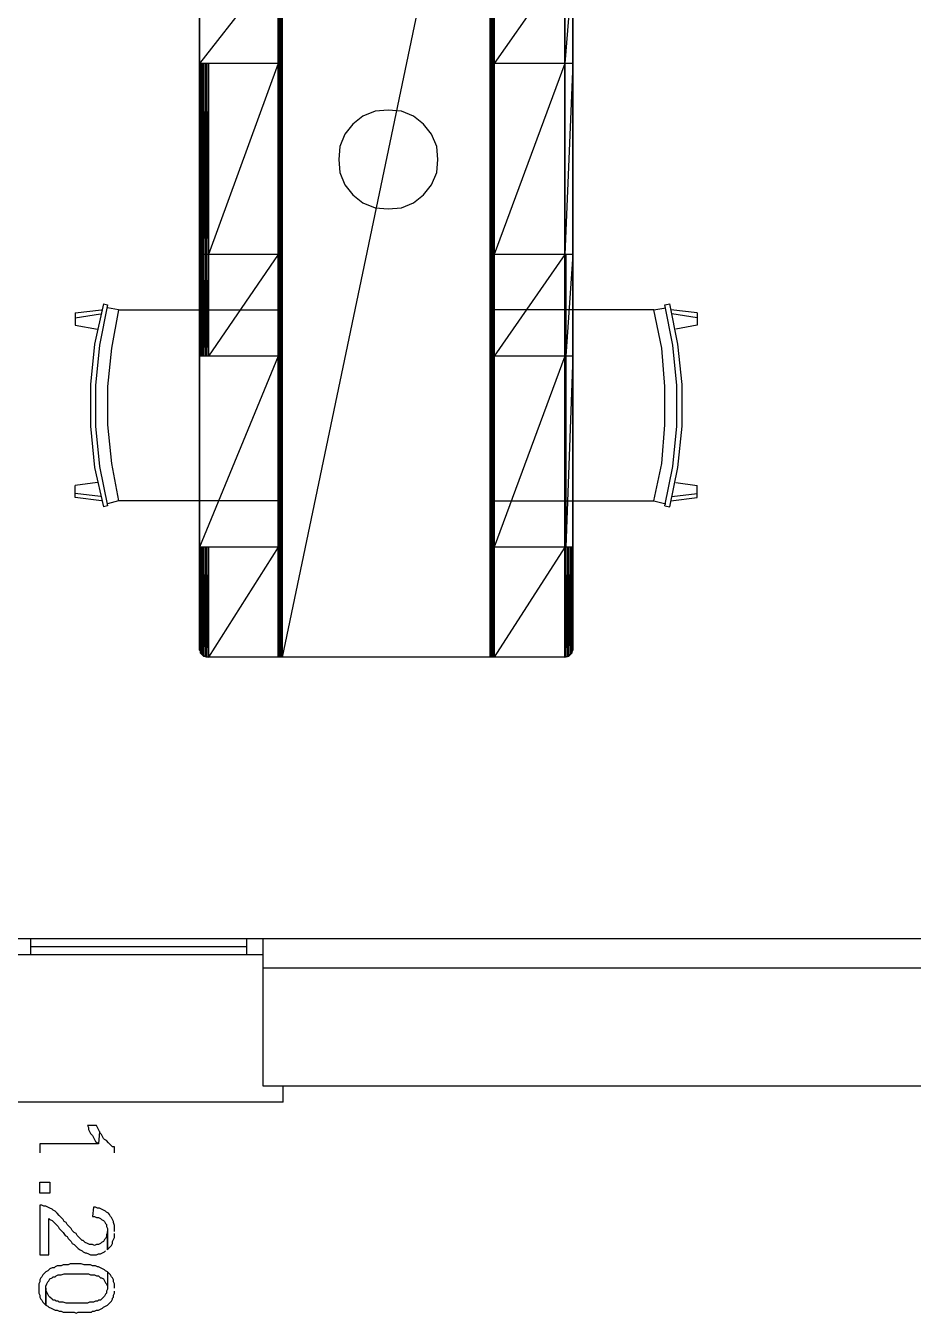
# Model space of a CAD drawing. Header units: millimetres. Extents: x 0 to 11839, y 0 to 13604.
# Drawn here: x 8109 to 9969, y 0 to 2700 of the extents above; entities that cross this region are included whole.
import ezdxf

# ---------------------------------------------------------------- set-up
doc = ezdxf.new("R2010")
doc.units = ezdxf.units.MM
doc.layers.add('PDF_FILLS_OUTLINE', color=8, linetype='Continuous')
doc.layers.add('PDF_STROKES', color=7, linetype='Continuous')

msp = doc.modelspace()

# ---------------------------------------------------------------- linework, layer by layer
at = {"layer": 'PDF_FILLS_OUTLINE'}
for p, q in [((9082.6, 3462.9), (8646.6, 1375.8)), ((8646.6, 1375.8), (8646.6, 3462.9)), ((9082.6, 3462.9), (9082.6, 1375.8)), ((8646.6, 2836.3), (8644.5, 2616.2)), ((8644.5, 2616.2), (8644.5, 2836.3)), ((8644.5, 2836.3), (8644.5, 2618.3)), ((8644.5, 2836.3), (8644.5, 2616.2)), ((8646.6, 2840.6), (8646.6, 2612)), ((8646.6, 2840.6), (8646.6, 2609.9)), ((8646.6, 2840.6), (8646.6, 2614.1)), ((8646.6, 2840.6), (8646.6, 2612)), ((8646.6, 2614.1), (8646.6, 2838.4)), ((8646.6, 2838.4), (8646.6, 2614.1)), ((8646.6, 2838.4), (8646.6, 2614.1)), ((8646.6, 2614.1), (8646.6, 2836.3)), ((8646.6, 2836.3), (8646.6, 2614.1)), ((9082.6, 2612), (9082.6, 2840.6)), ((9082.6, 2840.6), (9082.6, 2609.9)), ((9082.6, 2840.6), (9082.6, 2609.9)), ((9082.6, 2614.1), (9082.6, 2838.4)), ((9082.6, 2838.4), (9082.6, 2612)), ((9082.6, 2838.4), (9082.6, 2612)), ((9084.7, 2836.3), (9082.6, 2614.1)), ((9084.7, 2616.2), (9084.7, 2836.3)), ((9084.7, 2836.3), (9084.7, 2614.1)), ((9084.7, 2836.3), (9084.7, 2614.1)), ((9084.7, 2836.3), (9084.7, 2614.1)), ((8638.1, 2832.1), (8473, 2620.4)), ((8473, 2620.4), (8473, 2832.1)), ((8473, 2832.1), (8473, 2620.4)), ((8473, 2832.1), (8473, 2620.4)), ((8640.2, 2832.1), (8638.1, 2620.4)), ((8638.1, 2620.4), (8638.1, 2832.1)), ((8638.1, 2832.1), (8638.1, 2620.4)), ((8642.3, 2832.1), (8640.2, 2618.3)), ((8640.2, 2618.3), (8640.2, 2832.1)), ((8640.2, 2832.1), (8640.2, 2618.3)), ((8644.5, 2834.2), (8642.3, 2618.3)), ((8642.3, 2618.3), (8642.3, 2834.2)), ((8642.3, 2834.2), (8642.3, 2618.3)), ((8642.3, 2834.2), (8642.3, 2618.3)), ((8642.3, 2618.3), (8642.3, 2832.1)), ((8642.3, 2832.1), (8642.3, 2618.3)), ((8644.5, 2618.3), (8644.5, 2834.2)), ((8644.5, 2834.2), (8644.5, 2618.3)), ((9086.8, 2834.2), (9084.7, 2618.3)), ((9084.7, 2618.3), (9084.7, 2834.2)), ((9084.7, 2834.2), (9084.7, 2616.2)), ((9084.7, 2834.2), (9084.7, 2616.2)), ((9086.8, 2618.3), (9086.8, 2834.2)), ((9086.8, 2834.2), (9086.8, 2618.3)), ((9089, 2832.1), (9086.8, 2618.3)), ((9091.1, 2832.1), (9089, 2618.3)), ((9089, 2618.3), (9089, 2832.1)), ((9089, 2832.1), (9089, 2618.3)), ((9089, 2832.1), (9089, 2618.3)), ((9089, 2832.1), (9089, 2618.3)), ((9239.3, 2832.1), (9091.1, 2620.4)), ((9091.1, 2620.4), (9091.1, 2832.1)), ((9091.1, 2832.1), (9091.1, 2620.4)), ((9256.2, 2832.1), (9239.3, 2620.4)), ((9239.3, 2620.4), (9239.3, 2832.1)), ((9239.3, 2832.1), (9239.3, 2620.4)), ((9256.2, 2832.1), (9256.2, 2620.4)), ((9256.2, 2832.1), (9256.2, 2620.4)), ((9256.2, 2832.1), (9256.2, 2620.4)), ((8475.1, 2620.4), (8473, 2220.4)), ((8473, 2220.4), (8473, 2620.4)), ((8473, 2620.4), (8473, 2220.4)), ((8473, 2620.4), (8473, 2220.4)), ((8638.1, 2620.4), (8473, 2620.4)), ((8473, 2620.4), (8473, 2220.4)), ((8473, 2620.4), (8473, 2220.4)), ((8477.2, 2620.4), (8475.1, 2220.4)), ((8475.1, 2220.4), (8475.1, 2620.4)), ((8475.1, 2620.4), (8475.1, 2220.4)), ((8475.1, 2620.4), (8475.1, 2220.4)), ((8475.1, 2620.4), (8475.1, 2220.4)), ((8475.1, 2620.4), (8475.1, 2220.4)), ((8475.1, 2620.4), (8475.1, 2220.4)), ((8475.1, 2620.4), (8475.1, 2220.4)), ((8475.1, 2620.4), (8475.1, 2220.4)), ((8479.4, 2620.4), (8477.2, 2220.4)), ((8477.2, 2220.4), (8477.2, 2620.4)), ((8477.2, 2620.4), (8477.2, 2220.4)), ((8477.2, 2620.4), (8477.2, 2220.4)), ((8477.2, 2620.4), (8477.2, 2220.4)), ((8481.5, 2620.4), (8479.4, 2220.4)), ((8479.4, 2220.4), (8479.4, 2620.4)), ((8479.4, 2620.4), (8479.4, 2220.4)), ((8479.4, 2620.4), (8479.4, 2220.4)), ((8479.4, 2620.4), (8479.4, 2220.4)), ((8485.7, 2620.4), (8481.5, 2220.4)), ((8481.5, 2220.4), (8481.5, 2620.4)), ((8481.5, 2620.4), (8481.5, 2220.4)), ((8481.5, 2620.4), (8481.5, 2220.4)), ((8481.5, 2620.4), (8481.5, 2220.4)), ((8487.8, 2620.4), (8485.7, 2220.4)), ((8485.7, 2220.4), (8485.7, 2620.4)), ((8485.7, 2620.4), (8485.7, 2220.4)), ((8485.7, 2620.4), (8485.7, 2220.4)), ((8485.7, 2620.4), (8485.7, 2220.4)), ((8492.1, 2620.4), (8487.8, 2220.4)), ((8487.8, 2220.4), (8487.8, 2620.4)), ((8487.8, 2620.4), (8487.8, 2220.4)), ((8487.8, 2620.4), (8487.8, 2220.4)), ((8487.8, 2620.4), (8487.8, 2220.4)), ((8638.1, 2620.4), (8492.1, 2220.4)), ((8492.1, 2220.4), (8492.1, 2620.4)), ((8492.1, 2620.4), (8492.1, 2220.4)), ((8492.1, 2620.4), (8492.1, 2220.4)), ((8492.1, 2620.4), (8492.1, 2220.4)), ((8638.1, 2220.4), (8638.1, 2620.4)), ((8640.2, 2618.3), (8638.1, 2620.4)), ((8638.1, 2620.4), (8638.1, 2220.4)), ((9091.1, 2620.4), (9089, 2220.4)), ((9091.1, 2620.4), (9089, 2618.3)), ((9239.3, 2620.4), (9091.1, 2220.4)), ((9091.1, 2220.4), (9091.1, 2620.4)), ((9239.3, 2620.4), (9091.1, 2620.4)), ((9091.1, 2620.4), (9091.1, 2220.4)), ((9256.2, 2620.4), (9239.3, 2220.4)), ((9239.3, 2220.4), (9239.3, 2620.4)), ((9256.2, 2620.4), (9239.3, 2620.4)), ((9239.3, 2620.4), (9239.3, 2220.4)), ((9256.2, 2620.4), (9256.2, 2220.4)), ((9256.2, 2620.4), (9256.2, 2220.4)), ((9256.2, 2620.4), (9256.2, 2220.4)), ((8640.2, 2618.3), (8638.1, 2220.4)), ((8642.3, 2618.3), (8640.2, 2220.4)), ((8640.2, 2220.4), (8640.2, 2618.3)), ((8642.3, 2618.3), (8640.2, 2618.3)), ((8640.2, 2618.3), (8640.2, 2220.4)), ((8644.5, 2618.3), (8642.3, 2220.4)), ((8642.3, 2220.4), (8642.3, 2618.3)), ((8644.5, 2618.3), (8642.3, 2618.3)), ((8642.3, 2618.3), (8642.3, 2220.4)), ((8642.3, 2618.3), (8642.3, 2220.4)), ((8642.3, 2618.3), (8642.3, 2220.4)), ((8644.5, 2222.5), (8644.5, 2618.3)), ((8644.5, 2616.2), (8644.5, 2618.3)), ((8644.5, 2618.3), (8644.5, 2222.5)), ((8644.5, 2222.5), (8644.5, 2616.2)), ((8646.6, 2614.1), (8644.5, 2616.2)), ((8644.5, 2616.2), (8644.5, 2222.5)), ((8644.5, 2616.2), (8644.5, 2222.5)), ((8646.6, 2614.1), (8644.5, 2222.5)), ((8646.6, 2224.6), (8646.6, 2614.1)), ((8646.6, 2612), (8646.6, 2614.1)), ((8646.6, 2614.1), (8646.6, 2224.6)), ((8646.6, 2614.1), (8646.6, 2224.6)), ((8646.6, 2614.1), (8646.6, 2224.6)), ((8646.6, 2226.7), (8646.6, 2612)), ((8646.6, 2609.9), (8646.6, 2612)), ((8646.6, 2612), (8646.6, 2224.6)), ((8646.6, 2612), (8646.6, 2224.6)), ((8646.6, 2609.9), (8646.6, 2226.7)), ((8646.6, 2609.9), (8646.6, 2226.7)), ((9084.7, 2614.1), (9082.6, 2224.6)), ((9082.6, 2224.6), (9082.6, 2614.1)), ((9084.7, 2614.1), (9082.6, 2614.1)), ((9082.6, 2614.1), (9082.6, 2226.7)), ((9082.6, 2614.1), (9082.6, 2224.6)), ((9082.6, 2226.7), (9082.6, 2612)), ((9082.6, 2612), (9082.6, 2228.8)), ((9082.6, 2612), (9082.6, 2226.7)), ((9082.6, 2228.8), (9082.6, 2609.9)), ((9086.8, 2618.3), (9084.7, 2222.5)), ((9084.7, 2222.5), (9084.7, 2618.3)), ((9086.8, 2618.3), (9084.7, 2618.3)), ((9084.7, 2618.3), (9084.7, 2222.5)), ((9084.7, 2618.3), (9084.7, 2222.5)), ((9084.7, 2222.5), (9084.7, 2616.2)), ((9084.7, 2616.2), (9084.7, 2224.6)), ((9084.7, 2616.2), (9084.7, 2222.5)), ((9084.7, 2224.6), (9084.7, 2614.1)), ((9084.7, 2614.1), (9084.7, 2224.6)), ((9089, 2618.3), (9086.8, 2220.4)), ((9086.8, 2220.4), (9086.8, 2618.3)), ((9089, 2618.3), (9086.8, 2618.3)), ((9086.8, 2618.3), (9086.8, 2220.4)), ((9089, 2220.4), (9089, 2618.3)), ((9089, 2618.3), (9089, 2220.4)), ((9089, 2618.3), (9089, 2220.4)), ((9089, 2618.3), (9089, 2220.4)), ((8475.1, 2220.4), (8473, 2006.6)), ((8473, 2006.6), (8473, 2220.4)), ((8475.1, 2220.4), (8473, 2220.4)), ((8473, 2220.4), (8473, 2006.6)), ((8473, 2220.4), (8473, 2006.6)), ((8473, 2220.4), (8473, 2006.6)), ((8473, 2220.4), (8473, 2006.6)), ((8477.2, 2220.4), (8475.1, 2006.6)), ((8475.1, 2006.6), (8475.1, 2220.4)), ((8477.2, 2220.4), (8475.1, 2220.4)), ((8475.1, 2220.4), (8475.1, 2006.6)), ((8475.1, 2220.4), (8475.1, 2006.6)), ((8475.1, 2220.4), (8475.1, 2006.6)), ((8475.1, 2220.4), (8475.1, 2006.6)), ((8475.1, 2220.4), (8475.1, 2006.6)), ((8475.1, 2220.4), (8475.1, 2006.6)), ((8475.1, 2220.4), (8475.1, 2006.6)), ((8479.4, 2220.4), (8477.2, 2006.6)), ((8477.2, 2006.6), (8477.2, 2220.4)), ((8479.4, 2220.4), (8477.2, 2220.4)), ((8477.2, 2220.4), (8477.2, 2006.6)), ((8477.2, 2220.4), (8477.2, 2006.6)), ((8477.2, 2220.4), (8477.2, 2006.6)), ((8481.5, 2220.4), (8479.4, 2006.6)), ((8479.4, 2006.6), (8479.4, 2220.4)), ((8481.5, 2220.4), (8479.4, 2220.4)), ((8479.4, 2220.4), (8479.4, 2006.6)), ((8479.4, 2220.4), (8479.4, 2006.6)), ((8479.4, 2220.4), (8479.4, 2006.6)), ((8485.7, 2220.4), (8481.5, 2006.6)), ((8481.5, 2006.6), (8481.5, 2220.4)), ((8485.7, 2220.4), (8481.5, 2220.4)), ((8481.5, 2220.4), (8481.5, 2006.6)), ((8481.5, 2220.4), (8481.5, 2006.6)), ((8481.5, 2220.4), (8481.5, 2006.6)), ((8487.8, 2220.4), (8485.7, 2006.6)), ((8485.7, 2006.6), (8485.7, 2220.4)), ((8487.8, 2220.4), (8485.7, 2220.4)), ((8485.7, 2220.4), (8485.7, 2006.6)), ((8485.7, 2220.4), (8485.7, 2006.6)), ((8485.7, 2220.4), (8485.7, 2006.6)), ((8492.1, 2220.4), (8487.8, 2006.6)), ((8487.8, 2006.6), (8487.8, 2220.4)), ((8492.1, 2220.4), (8487.8, 2220.4)), ((8487.8, 2220.4), (8487.8, 2006.6)), ((8487.8, 2220.4), (8487.8, 2006.6)), ((8487.8, 2220.4), (8487.8, 2006.6)), ((8638.1, 2220.4), (8492.1, 2006.6)), ((8492.1, 2006.6), (8492.1, 2220.4)), ((8638.1, 2220.4), (8492.1, 2220.4)), ((8492.1, 2220.4), (8492.1, 2006.6)), ((8492.1, 2220.4), (8492.1, 2006.6)), ((8492.1, 2220.4), (8492.1, 2006.6)), ((8640.2, 2220.4), (8638.1, 2006.6)), ((8638.1, 2006.6), (8638.1, 2220.4)), ((8640.2, 2220.4), (8638.1, 2220.4)), ((8638.1, 2220.4), (8638.1, 2006.6)), ((8642.3, 2220.4), (8640.2, 2006.6)), ((8640.2, 2006.6), (8640.2, 2220.4)), ((8642.3, 2220.4), (8640.2, 2220.4)), ((8640.2, 2220.4), (8640.2, 2006.6)), ((8644.5, 2222.5), (8642.3, 2004.5)), ((8644.5, 2222.5), (8642.3, 2220.4)), ((8642.3, 2004.5), (8642.3, 2220.4)), ((8642.3, 2220.4), (8642.3, 2006.6)), ((8642.3, 2220.4), (8642.3, 2004.5)), ((8642.3, 2220.4), (8642.3, 2006.6)), ((8646.6, 2224.6), (8644.5, 2002.4)), ((8646.6, 2224.6), (8644.5, 2222.5)), ((8644.5, 2002.4), (8644.5, 2222.5)), ((8644.5, 2222.5), (8644.5, 2004.5)), ((8644.5, 2222.5), (8644.5, 2002.4)), ((8644.5, 2222.5), (8644.5, 2004.5)), ((8646.6, 2228.8), (8646.6, 2000.2)), ((8646.6, 2228.8), (8646.6, 1998.1)), ((8646.6, 2000.2), (8646.6, 2226.7)), ((8646.6, 2226.7), (8646.6, 2000.2)), ((8646.6, 2226.7), (8646.6, 2000.2)), ((8646.6, 2000.2), (8646.6, 2224.6)), ((8646.6, 2224.6), (8646.6, 2002.4)), ((8646.6, 2224.6), (8646.6, 2000.2)), ((8646.6, 2224.6), (8646.6, 2002.4)), ((9082.6, 1998.1), (9082.6, 2228.8)), ((9082.6, 2226.7), (9082.6, 2228.8)), ((9082.6, 2000.2), (9082.6, 2226.7)), ((9082.6, 2224.6), (9082.6, 2226.7)), ((9082.6, 2226.7), (9082.6, 1998.1)), ((9082.6, 2226.7), (9082.6, 1998.1)), ((9084.7, 2224.6), (9082.6, 2000.2)), ((9082.6, 2000.2), (9082.6, 2224.6)), ((9084.7, 2224.6), (9082.6, 2224.6)), ((9082.6, 2224.6), (9082.6, 2000.2)), ((9082.6, 2224.6), (9082.6, 2000.2)), ((9084.7, 2002.4), (9084.7, 2224.6)), ((9084.7, 2222.5), (9084.7, 2224.6)), ((9084.7, 2224.6), (9084.7, 2002.4)), ((9084.7, 2004.5), (9084.7, 2222.5)), ((9086.8, 2220.4), (9084.7, 2222.5)), ((9084.7, 2222.5), (9084.7, 2002.4)), ((9084.7, 2222.5), (9084.7, 2002.4)), ((9084.7, 2222.5), (9084.7, 2002.4)), ((9084.7, 2222.5), (9084.7, 2002.4)), ((9086.8, 2220.4), (9084.7, 2004.5)), ((9089, 2220.4), (9086.8, 2004.5)), ((9086.8, 2004.5), (9086.8, 2220.4)), ((9089, 2220.4), (9086.8, 2220.4)), ((9086.8, 2220.4), (9086.8, 2004.5)), ((9091.1, 2220.4), (9089, 2006.6)), ((9089, 2006.6), (9089, 2220.4)), ((9091.1, 2220.4), (9089, 2220.4)), ((9089, 2220.4), (9089, 2006.6)), ((9089, 2220.4), (9089, 2006.6)), ((9089, 2220.4), (9089, 2006.6)), ((9239.3, 2220.4), (9091.1, 2006.6)), ((9091.1, 2006.6), (9091.1, 2220.4)), ((9239.3, 2220.4), (9091.1, 2220.4)), ((9091.1, 2220.4), (9091.1, 2006.6)), ((9241.4, 2220.4), (9239.3, 2006.6)), ((9239.3, 2006.6), (9239.3, 2220.4)), ((9239.3, 2220.4), (9239.3, 2006.6)), ((9239.3, 2220.4), (9239.3, 2006.6)), ((9256.2, 2220.4), (9239.3, 2220.4)), ((9239.3, 2220.4), (9239.3, 2006.6)), ((9256.2, 2220.4), (9241.4, 2006.6)), ((9241.4, 2006.6), (9241.4, 2220.4)), ((9241.4, 2220.4), (9241.4, 2006.6)), ((9256.2, 2220.4), (9256.2, 2006.6)), ((9256.2, 2220.4), (9256.2, 2006.6)), ((9256.2, 2220.4), (9256.2, 2006.6)), ((8475.1, 2006.6), (8473, 2006.6)), ((8638.1, 2006.6), (8473, 1606.6)), ((8473, 1606.6), (8473, 2006.6)), ((8473, 2006.6), (8473, 1606.6)), ((8473, 2006.6), (8473, 1606.6)), ((8477.2, 2006.6), (8475.1, 2006.6)), ((8479.4, 2006.6), (8477.2, 2006.6)), ((8481.5, 2006.6), (8479.4, 2006.6)), ((8485.7, 2006.6), (8481.5, 2006.6)), ((8487.8, 2006.6), (8485.7, 2006.6)), ((8492.1, 2006.6), (8487.8, 2006.6)), ((8638.1, 2006.6), (8492.1, 2006.6)), ((8640.2, 2006.6), (8638.1, 1606.6)), ((8638.1, 1606.6), (8638.1, 2006.6)), ((8640.2, 2006.6), (8638.1, 2006.6)), ((8638.1, 2006.6), (8638.1, 1606.6)), ((8642.3, 2006.6), (8640.2, 1606.6)), ((8640.2, 1606.6), (8640.2, 2006.6)), ((8642.3, 2006.6), (8640.2, 2006.6)), ((8640.2, 2006.6), (8640.2, 1606.6)), ((8642.3, 1606.6), (8642.3, 2006.6)), ((8642.3, 2004.5), (8642.3, 2006.6)), ((8642.3, 2006.6), (8642.3, 1606.6)), ((8644.5, 2004.5), (8642.3, 1608.7)), ((8642.3, 1608.7), (8642.3, 2004.5)), ((8644.5, 2004.5), (8642.3, 2004.5)), ((8642.3, 2004.5), (8642.3, 1606.6)), ((8642.3, 2004.5), (8642.3, 1606.6)), ((8644.5, 1608.7), (8644.5, 2004.5)), ((8644.5, 2002.4), (8644.5, 2004.5)), ((8644.5, 2004.5), (8644.5, 1608.7)), ((8646.6, 2002.4), (8644.5, 1608.7)), ((8644.5, 1608.7), (8644.5, 2002.4)), ((8646.6, 2002.4), (8644.5, 2002.4)), ((8644.5, 2002.4), (8644.5, 1608.7)), ((8644.5, 2002.4), (8644.5, 1608.7)), ((8646.6, 1610.8), (8646.6, 2002.4)), ((8646.6, 2000.2), (8646.6, 2002.4)), ((8646.6, 2002.4), (8646.6, 1610.8)), ((8646.6, 1612.9), (8646.6, 2000.2)), ((8646.6, 1998.1), (8646.6, 2000.2)), ((8646.6, 2000.2), (8646.6, 1612.9)), ((8646.6, 2000.2), (8646.6, 1612.9)), ((8646.6, 2000.2), (8646.6, 1610.8)), ((8646.6, 2000.2), (8646.6, 1610.8)), ((8646.6, 1998.1), (8646.6, 1612.9)), ((8646.6, 1998.1), (8646.6, 1612.9)), ((9084.7, 2002.4), (9082.6, 1612.9)), ((9084.7, 2002.4), (9082.6, 2000.2)), ((9082.6, 1612.9), (9082.6, 2000.2)), ((9082.6, 2000.2), (9082.6, 1612.9)), ((9082.6, 2000.2), (9082.6, 1612.9)), ((9082.6, 2000.2), (9082.6, 1615)), ((9082.6, 2000.2), (9082.6, 1612.9)), ((9082.6, 1615), (9082.6, 1998.1)), ((9086.8, 2004.5), (9084.7, 1608.7)), ((9084.7, 1608.7), (9084.7, 2004.5)), ((9086.8, 2004.5), (9084.7, 2004.5)), ((9084.7, 2004.5), (9084.7, 1608.7)), ((9084.7, 2004.5), (9084.7, 1608.7)), ((9084.7, 1608.7), (9084.7, 2002.4)), ((9084.7, 2002.4), (9084.7, 1610.8)), ((9084.7, 2002.4), (9084.7, 1608.7)), ((9084.7, 2002.4), (9084.7, 1610.8)), ((9089, 2006.6), (9086.8, 1608.7)), ((9089, 2006.6), (9086.8, 2004.5)), ((9086.8, 1608.7), (9086.8, 2004.5)), ((9086.8, 2004.5), (9086.8, 1608.7)), ((9091.1, 2006.6), (9089, 1606.6)), ((9089, 1606.6), (9089, 2006.6)), ((9091.1, 2006.6), (9089, 2006.6)), ((9089, 2006.6), (9089, 1606.6)), ((9089, 2006.6), (9089, 1606.6)), ((9089, 2006.6), (9089, 1606.6)), ((9239.3, 2006.6), (9091.1, 1606.6)), ((9091.1, 1606.6), (9091.1, 2006.6)), ((9239.3, 2006.6), (9091.1, 2006.6)), ((9091.1, 2006.6), (9091.1, 1606.6)), ((9241.4, 2006.6), (9239.3, 1606.6)), ((9239.3, 1606.6), (9239.3, 2006.6)), ((9241.4, 2006.6), (9239.3, 2006.6)), ((9239.3, 2006.6), (9239.3, 1606.6)), ((9239.3, 2006.6), (9239.3, 1606.6)), ((9239.3, 2006.6), (9239.3, 1606.6)), ((9256.2, 2006.6), (9241.4, 1606.6)), ((9241.4, 1606.6), (9241.4, 2006.6)), ((9256.2, 2006.6), (9241.4, 2006.6)), ((9241.4, 2006.6), (9241.4, 1606.6)), ((9256.2, 2006.6), (9256.2, 1606.6)), ((9256.2, 2006.6), (9256.2, 1606.6)), ((9256.2, 2006.6), (9256.2, 1606.6)), ((8475.1, 1606.6), (8473, 1390.7)), ((8473, 1390.7), (8473, 1606.6)), ((8473, 1606.6), (8473, 1390.7)), ((8473, 1606.6), (8473, 1390.7)), ((8638.1, 1606.6), (8473, 1606.6)), ((8473, 1606.6), (8473, 1392.8)), ((8473, 1606.6), (8473, 1390.7)), ((8477.2, 1606.6), (8475.1, 1384.3)), ((8475.1, 1384.3), (8475.1, 1606.6)), ((8475.1, 1606.6), (8475.1, 1388.5)), ((8475.1, 1606.6), (8475.1, 1384.3)), ((8475.1, 1606.6), (8475.1, 1388.5)), ((8479.4, 1606.6), (8477.2, 1382.2)), ((8477.2, 1382.2), (8477.2, 1606.6)), ((8477.2, 1606.6), (8477.2, 1382.2)), ((8481.5, 1606.6), (8479.4, 1380.1)), ((8479.4, 1380.1), (8479.4, 1606.6)), ((8479.4, 1606.6), (8479.4, 1380.1)), ((8485.7, 1606.6), (8481.5, 1377.9)), ((8481.5, 1377.9), (8481.5, 1606.6)), ((8481.5, 1606.6), (8481.5, 1377.9)), ((8487.8, 1606.6), (8485.7, 1377.9)), ((8485.7, 1377.9), (8485.7, 1606.6)), ((8485.7, 1606.6), (8485.7, 1377.9)), ((8492.1, 1606.6), (8487.8, 1375.8)), ((8487.8, 1375.8), (8487.8, 1606.6)), ((8487.8, 1606.6), (8487.8, 1375.8)), ((8638.1, 1606.6), (8492.1, 1375.8)), ((8492.1, 1375.8), (8492.1, 1606.6)), ((8492.1, 1606.6), (8492.1, 1375.8)), ((8640.2, 1606.6), (8638.1, 1375.8)), ((8638.1, 1375.8), (8638.1, 1606.6)), ((8640.2, 1606.6), (8638.1, 1606.6)), ((8638.1, 1606.6), (8638.1, 1375.8)), ((8642.3, 1606.6), (8640.2, 1375.8)), ((8640.2, 1375.8), (8640.2, 1606.6)), ((8642.3, 1606.6), (8640.2, 1606.6)), ((8640.2, 1606.6), (8640.2, 1375.8)), ((8644.5, 1608.7), (8642.3, 1375.8)), ((8642.3, 1375.8), (8642.3, 1608.7)), ((8644.5, 1608.7), (8642.3, 1608.7)), ((8642.3, 1608.7), (8642.3, 1375.8)), ((8642.3, 1608.7), (8642.3, 1375.8)), ((8642.3, 1375.8), (8642.3, 1606.6)), ((8642.3, 1606.6), (8642.3, 1375.8)), ((8646.6, 1610.8), (8644.5, 1375.8)), ((8646.6, 1610.8), (8644.5, 1608.7)), ((8644.5, 1375.8), (8644.5, 1608.7)), ((8644.5, 1608.7), (8644.5, 1375.8)), ((8644.5, 1608.7), (8644.5, 1375.8)), ((8644.5, 1608.7), (8644.5, 1375.8)), ((8646.6, 1615), (8646.6, 1375.8)), ((8646.6, 1615), (8646.6, 1375.8)), ((8646.6, 1375.8), (8646.6, 1612.9)), ((8646.6, 1612.9), (8646.6, 1375.8)), ((8646.6, 1612.9), (8646.6, 1375.8)), ((8646.6, 1612.9), (8646.6, 1375.8)), ((8646.6, 1612.9), (8646.6, 1375.8)), ((8646.6, 1375.8), (8646.6, 1610.8)), ((8646.6, 1610.8), (8646.6, 1375.8)), ((9082.6, 1375.8), (9082.6, 1615)), ((9082.6, 1612.9), (9082.6, 1615)), ((9082.6, 1375.8), (9082.6, 1612.9)), ((9084.7, 1610.8), (9082.6, 1612.9)), ((9082.6, 1612.9), (9082.6, 1375.8)), ((9082.6, 1612.9), (9082.6, 1375.8)), ((9082.6, 1612.9), (9082.6, 1375.8)), ((9082.6, 1612.9), (9082.6, 1375.8)), ((9084.7, 1610.8), (9082.6, 1375.8)), ((9084.7, 1375.8), (9084.7, 1610.8)), ((9084.7, 1608.7), (9084.7, 1610.8)), ((9084.7, 1610.8), (9084.7, 1375.8)), ((9086.8, 1608.7), (9084.7, 1375.8)), ((9084.7, 1375.8), (9084.7, 1608.7)), ((9086.8, 1608.7), (9084.7, 1608.7)), ((9084.7, 1608.7), (9084.7, 1375.8)), ((9084.7, 1608.7), (9084.7, 1375.8)), ((9084.7, 1608.7), (9084.7, 1375.8)), ((9084.7, 1608.7), (9084.7, 1375.8)), ((9086.8, 1375.8), (9086.8, 1608.7)), ((9089, 1606.6), (9086.8, 1608.7)), ((9086.8, 1608.7), (9086.8, 1375.8)), ((9089, 1606.6), (9086.8, 1375.8)), ((9091.1, 1606.6), (9089, 1375.8)), ((9089, 1375.8), (9089, 1606.6)), ((9091.1, 1606.6), (9089, 1606.6)), ((9089, 1606.6), (9089, 1375.8)), ((9089, 1606.6), (9089, 1375.8)), ((9089, 1606.6), (9089, 1375.8)), ((9239.3, 1606.6), (9091.1, 1375.8)), ((9091.1, 1375.8), (9091.1, 1606.6)), ((9239.3, 1606.6), (9091.1, 1606.6)), ((9091.1, 1606.6), (9091.1, 1375.8)), ((9241.4, 1606.6), (9239.3, 1375.8)), ((9239.3, 1375.8), (9239.3, 1606.6)), ((9241.4, 1606.6), (9239.3, 1606.6)), ((9239.3, 1606.6), (9239.3, 1375.8)), ((9239.3, 1606.6), (9239.3, 1375.8)), ((9239.3, 1606.6), (9239.3, 1375.8)), ((9245.6, 1606.6), (9241.4, 1375.8)), ((9241.4, 1375.8), (9241.4, 1606.6)), ((9241.4, 1606.6), (9241.4, 1375.8)), ((9241.4, 1606.6), (9241.4, 1375.8)), ((9256.2, 1606.6), (9241.4, 1606.6)), ((9241.4, 1606.6), (9241.4, 1375.8)), ((9247.7, 1606.6), (9245.6, 1377.9)), ((9245.6, 1377.9), (9245.6, 1606.6)), ((9245.6, 1606.6), (9245.6, 1377.9)), ((9251.9, 1606.6), (9247.7, 1380.1)), ((9247.7, 1380.1), (9247.7, 1606.6)), ((9247.7, 1606.6), (9247.7, 1380.1)), ((9254.1, 1606.6), (9251.9, 1382.2)), ((9251.9, 1382.2), (9251.9, 1606.6)), ((9251.9, 1606.6), (9251.9, 1382.2)), ((9256.2, 1606.6), (9254.1, 1386.4)), ((9254.1, 1386.4), (9254.1, 1606.6)), ((9254.1, 1606.6), (9254.1, 1384.3)), ((9254.1, 1606.6), (9254.1, 1384.3)), ((9254.1, 1606.6), (9254.1, 1384.3)), ((9256.2, 1606.6), (9256.2, 1390.7)), ((9256.2, 1606.6), (9256.2, 1390.7)), ((9256.2, 1606.6), (9256.2, 1390.7)), ((8473, 1390.7), (8473, 1392.8)), ((8475.1, 1388.5), (8473, 1390.7)), ((8475.1, 1384.3), (8475.1, 1388.5)), ((8477.2, 1382.2), (8475.1, 1384.3)), ((8479.4, 1380.1), (8477.2, 1382.2)), ((8481.5, 1377.9), (8479.4, 1380.1)), ((8485.7, 1377.9), (8481.5, 1377.9)), ((8487.8, 1375.8), (8485.7, 1377.9)), ((9245.6, 1377.9), (9241.4, 1375.8)), ((9247.7, 1380.1), (9245.6, 1377.9)), ((9251.9, 1382.2), (9247.7, 1380.1)), ((9254.1, 1384.3), (9251.9, 1382.2)), ((9256.2, 1390.7), (9254.1, 1386.4)), ((8492.1, 1375.8), (8487.8, 1375.8)), ((8638.1, 1375.8), (8492.1, 1375.8)), ((8640.2, 1375.8), (8638.1, 1375.8)), ((8642.3, 1375.8), (8640.2, 1375.8)), ((8644.5, 1375.8), (8642.3, 1375.8)), ((8646.6, 1375.8), (8644.5, 1375.8)), ((9082.6, 1375.8), (8646.6, 1375.8)), ((9084.7, 1375.8), (9082.6, 1375.8)), ((9086.8, 1375.8), (9084.7, 1375.8)), ((9089, 1375.8), (9086.8, 1375.8)), ((9091.1, 1375.8), (9089, 1375.8)), ((9239.3, 1375.8), (9091.1, 1375.8)), ((9241.4, 1375.8), (9239.3, 1375.8)), ((8257.1, 393.7), (8238.1, 393.7)), ((8238.1, 393.7), (8240.2, 389.5)), ((8240.2, 389.5), (8240.2, 385.2)), ((8240.2, 385.2), (8242.3, 381)), ((8242.3, 381), (8244.4, 376.8)), ((8259.2, 389.5), (8257.1, 393.7)), ((8261.4, 385.2), (8259.2, 389.5)), ((8263.5, 381), (8261.4, 385.2)), ((8263.5, 381), (8261.4, 355.6)), ((8265.6, 376.8), (8263.5, 381)), ((8261.4, 355.6), (8138.6, 355.6)), ((8138.6, 355.6), (8138.6, 336.6)), ((8244.4, 376.8), (8248.6, 372.5)), ((8248.6, 372.5), (8250.8, 368.3)), ((8250.8, 368.3), (8252.9, 364.1)), ((8252.9, 364.1), (8255, 359.8)), ((8255, 359.8), (8259.2, 357.7)), ((8259.2, 357.7), (8261.4, 355.6)), ((8267.7, 374.6), (8265.6, 376.8)), ((8269.8, 370.4), (8267.7, 374.6)), ((8271.9, 366.2), (8269.8, 370.4)), ((8274, 364.1), (8271.9, 366.2)), ((8278.3, 361.9), (8274, 364.1)), ((8282.5, 357.7), (8278.3, 361.9)), ((8284.6, 355.6), (8282.5, 357.7)), ((8288.9, 351.4), (8284.6, 355.6)), ((8291, 349.2), (8288.9, 351.4)), ((8295.2, 349.2), (8291, 349.2)), ((8295.2, 336.6), (8295.2, 349.2)), ((8138.6, 275.2), (8159.7, 275.2)), ((8138.6, 251.9), (8138.6, 275.2)), ((8159.7, 275.2), (8159.7, 251.9)), ((8159.7, 251.9), (8138.6, 251.9)), ((8142.8, 226.5), (8138.6, 226.5)), ((8138.6, 226.5), (8138.6, 122.8)), ((8147, 224.4), (8142.8, 226.5)), ((8151.3, 224.4), (8147, 224.4)), ((8155.5, 222.2), (8151.3, 224.4)), ((8159.7, 220.1), (8155.5, 222.2)), ((8164, 218), (8159.7, 220.1)), ((8166.1, 215.9), (8164, 218)), ((8250.8, 222.2), (8248.6, 203.2)), ((8255, 222.2), (8250.8, 222.2)), ((8259.2, 220.1), (8255, 222.2)), ((8263.5, 220.1), (8259.2, 220.1)), ((8267.7, 218), (8263.5, 220.1)), ((8271.9, 215.9), (8267.7, 218)), ((8157.6, 122.8), (8157.6, 199)), ((8157.6, 199), (8159.7, 196.8)), ((8159.7, 196.8), (8164, 194.7)), ((8164, 194.7), (8168.2, 190.5)), ((8170.3, 213.8), (8166.1, 215.9)), ((8168.2, 190.5), (8170.3, 188.4)), ((8172.4, 211.7), (8170.3, 213.8)), ((8174.6, 209.6), (8172.4, 211.7)), ((8178.8, 205.3), (8174.6, 209.6)), ((8180.9, 203.2), (8178.8, 205.3)), ((8183, 201.1), (8180.9, 203.2)), ((8187.3, 196.8), (8183, 201.1)), ((8189.4, 192.6), (8187.3, 196.8)), ((8193.6, 190.5), (8189.4, 192.6)), ((8195.7, 186.3), (8193.6, 190.5)), ((8248.6, 203.2), (8252.9, 203.2)), ((8252.9, 203.2), (8257.1, 201.1)), ((8257.1, 201.1), (8261.4, 201.1)), ((8261.4, 201.1), (8265.6, 199)), ((8265.6, 199), (8267.7, 196.8)), ((8267.7, 196.8), (8271.9, 194.7)), ((8276.2, 213.8), (8271.9, 215.9)), ((8271.9, 194.7), (8274, 192.6)), ((8274, 192.6), (8276.2, 188.4)), ((8278.3, 211.7), (8276.2, 213.8)), ((8282.5, 209.6), (8278.3, 211.7)), ((8284.6, 207.4), (8282.5, 209.6)), ((8286.8, 203.2), (8284.6, 207.4)), ((8288.9, 201.1), (8286.8, 203.2)), ((8291, 196.8), (8288.9, 201.1)), ((8293.1, 192.6), (8291, 196.8)), ((8293.1, 190.5), (8293.1, 192.6)), ((8295.2, 184.2), (8293.1, 190.5)), ((8170.3, 188.4), (8172.4, 186.3)), ((8172.4, 186.3), (8176.7, 182)), ((8176.7, 182), (8178.8, 177.8)), ((8178.8, 177.8), (8183, 173.6)), ((8183, 173.6), (8187.3, 169.3)), ((8187.3, 169.3), (8191.5, 163)), ((8191.5, 163), (8195.7, 160.9)), ((8200, 182), (8195.7, 186.3)), ((8204.2, 177.8), (8200, 182)), ((8206.3, 173.6), (8204.2, 177.8)), ((8210.5, 169.3), (8206.3, 173.6)), ((8214.8, 167.2), (8210.5, 169.3)), ((8216.9, 163), (8214.8, 167.2)), ((8219, 160.9), (8216.9, 163)), ((8276.2, 188.4), (8278.3, 186.3)), ((8278.3, 186.3), (8278.3, 182)), ((8278.3, 182), (8280.4, 177.8)), ((8280.4, 169.3), (8278.3, 165.1)), ((8278.3, 165.1), (8278.3, 160.9)), ((8280.4, 177.8), (8280.4, 171.4)), ((8280.4, 133.3), (8280.4, 171.4)), ((8280.4, 171.4), (8280.4, 169.3)), ((8280.4, 171.4), (8280.4, 133.3)), ((8295.2, 171.4), (8295.2, 184.2)), ((8295.2, 163), (8295.2, 167.2)), ((8295.2, 158.8), (8295.2, 163)), ((8195.7, 160.9), (8197.8, 156.6)), ((8197.8, 156.6), (8202.1, 152.4)), ((8202.1, 152.4), (8204.2, 150.3)), ((8204.2, 150.3), (8206.3, 146)), ((8206.3, 146), (8210.5, 143.9)), ((8210.5, 143.9), (8212.7, 141.8)), ((8212.7, 141.8), (8214.8, 139.7)), ((8214.8, 139.7), (8219, 135.5)), ((8223.2, 156.6), (8219, 160.9)), ((8219, 135.5), (8223.2, 133.3)), ((8225.4, 154.5), (8223.2, 156.6)), ((8227.5, 152.4), (8225.4, 154.5)), ((8229.6, 152.4), (8227.5, 152.4)), ((8233.8, 148.2), (8229.6, 152.4)), ((8238.1, 146), (8233.8, 148.2)), ((8242.3, 143.9), (8238.1, 146)), ((8246.5, 143.9), (8242.3, 143.9)), ((8248.6, 143.9), (8246.5, 143.9)), ((8252.9, 141.8), (8248.6, 143.9)), ((8257.1, 143.9), (8252.9, 141.8)), ((8261.4, 143.9), (8257.1, 143.9)), ((8265.6, 146), (8261.4, 143.9)), ((8267.7, 148.2), (8265.6, 146)), ((8271.9, 150.3), (8267.7, 148.2)), ((8274, 154.5), (8271.9, 150.3)), ((8276.2, 156.6), (8274, 154.5)), ((8278.3, 160.9), (8276.2, 156.6)), ((8280.4, 133.3), (8282.5, 135.5)), ((8282.5, 135.5), (8286.8, 139.7)), ((8286.8, 139.7), (8288.9, 141.8)), ((8288.9, 141.8), (8291, 146)), ((8291, 150.3), (8293.1, 154.5)), ((8291, 146), (8291, 150.3)), ((8293.1, 154.5), (8295.2, 158.8)), ((8138.6, 122.8), (8157.6, 122.8)), ((8223.2, 133.3), (8227.5, 131.2)), ((8227.5, 131.2), (8229.6, 129.1)), ((8229.6, 129.1), (8233.8, 127)), ((8233.8, 127), (8235.9, 127)), ((8235.9, 127), (8240.2, 124.9)), ((8240.2, 124.9), (8244.4, 122.8)), ((8244.4, 122.8), (8248.6, 122.8)), ((8248.6, 122.8), (8252.9, 122.8)), ((8252.9, 122.8), (8257.1, 122.8)), ((8257.1, 122.8), (8261.4, 124.9)), ((8261.4, 124.9), (8265.6, 124.9)), ((8265.6, 124.9), (8269.8, 127)), ((8269.8, 127), (8274, 129.1)), ((8274, 129.1), (8276.2, 131.2)), ((8147, 82.5), (8144.9, 80.4)), ((8151.3, 86.8), (8147, 82.5)), ((8155.5, 88.9), (8151.3, 86.8)), ((8157.6, 91), (8155.5, 88.9)), ((8159.7, 93.1), (8157.6, 91)), ((8164, 95.2), (8159.7, 93.1)), ((8168.2, 95.2), (8164, 95.2)), ((8170.3, 97.4), (8168.2, 95.2)), ((8174.6, 99.5), (8170.3, 97.4)), ((8178.8, 99.5), (8174.6, 99.5)), ((8183, 99.5), (8178.8, 99.5)), ((8187.3, 101.6), (8183, 99.5)), ((8183, 80.4), (8189.4, 82.5)), ((8193.6, 101.6), (8187.3, 101.6)), ((8189.4, 82.5), (8193.6, 82.5)), ((8197.8, 101.6), (8193.6, 101.6)), ((8193.6, 82.5), (8197.8, 82.5)), ((8202.1, 103.7), (8197.8, 101.6)), ((8197.8, 82.5), (8204.2, 82.5)), ((8208.4, 103.7), (8202.1, 103.7)), ((8204.2, 82.5), (8210.5, 82.5)), ((8212.7, 103.7), (8208.4, 103.7)), ((8210.5, 82.5), (8214.8, 82.5)), ((8214.8, 103.7), (8212.7, 103.7)), ((8221.1, 103.7), (8214.8, 103.7)), ((8214.8, 82.5), (8219, 82.5)), ((8219, 82.5), (8225.4, 82.5)), ((8225.4, 103.7), (8221.1, 103.7)), ((8231.7, 101.6), (8225.4, 103.7)), ((8225.4, 82.5), (8229.6, 82.5)), ((8229.6, 82.5), (8235.9, 82.5)), ((8235.9, 101.6), (8231.7, 101.6)), ((8240.2, 101.6), (8235.9, 101.6)), ((8235.9, 82.5), (8240.2, 82.5)), ((8244.4, 101.6), (8240.2, 101.6)), ((8240.2, 82.5), (8244.4, 80.4)), ((8248.6, 99.5), (8244.4, 101.6)), ((8252.9, 99.5), (8248.6, 99.5)), ((8255, 99.5), (8252.9, 99.5)), ((8259.2, 97.4), (8255, 99.5)), ((8261.4, 97.4), (8259.2, 97.4)), ((8265.6, 95.2), (8261.4, 97.4)), ((8269.8, 93.1), (8265.6, 95.2)), ((8274, 91), (8269.8, 93.1)), ((8276.2, 88.9), (8274, 91)), ((8280.4, 86.8), (8276.2, 88.9)), ((8282.5, 84.7), (8280.4, 86.8)), ((8280.4, 86.8), (8280.4, 52.9)), ((8286.8, 80.4), (8282.5, 84.7)), ((8138.6, 65.6), (8136.5, 61.4)), ((8136.5, 61.4), (8136.5, 57.1)), ((8136.5, 57.1), (8136.5, 52.9)), ((8140.7, 74.1), (8138.6, 69.9)), ((8138.6, 69.9), (8138.6, 65.6)), ((8142.8, 76.2), (8140.7, 74.1)), ((8144.9, 80.4), (8142.8, 76.2)), ((8151.3, 57.1), (8153.4, 61.4)), ((8151.3, 52.9), (8151.3, 57.1)), ((8153.4, 61.4), (8155.5, 65.6)), ((8155.5, 65.6), (8157.6, 67.7)), ((8157.6, 67.7), (8159.7, 72)), ((8159.7, 72), (8164, 74.1)), ((8164, 74.1), (8166.1, 76.2)), ((8166.1, 76.2), (8170.3, 76.2)), ((8170.3, 76.2), (8172.4, 78.3)), ((8172.4, 78.3), (8176.7, 80.4)), ((8176.7, 80.4), (8178.8, 80.4)), ((8178.8, 80.4), (8183, 80.4)), ((8244.4, 80.4), (8248.6, 80.4)), ((8248.6, 80.4), (8252.9, 80.4)), ((8252.9, 80.4), (8257.1, 78.3)), ((8257.1, 78.3), (8261.4, 78.3)), ((8261.4, 78.3), (8263.5, 76.2)), ((8263.5, 76.2), (8265.6, 74.1)), ((8265.6, 74.1), (8267.7, 74.1)), ((8267.7, 74.1), (8271.9, 72)), ((8271.9, 72), (8274, 67.7)), ((8274, 67.7), (8276.2, 63.5)), ((8276.2, 63.5), (8278.3, 61.4)), ((8278.3, 61.4), (8280.4, 57.1)), ((8280.4, 57.1), (8280.4, 52.9)), ((8288.9, 76.2), (8286.8, 80.4)), ((8291, 74.1), (8288.9, 76.2)), ((8293.1, 69.9), (8291, 74.1)), ((8293.1, 65.6), (8293.1, 69.9)), ((8295.2, 61.4), (8293.1, 65.6)), ((8295.2, 52.9), (8295.2, 61.4)), ((8136.5, 52.9), (8136.5, 50.8)), ((8136.5, 50.8), (8136.5, 46.6)), ((8136.5, 46.6), (8136.5, 42.3)), ((8136.5, 42.3), (8138.6, 38.1)), ((8138.6, 38.1), (8138.6, 33.9)), ((8138.6, 33.9), (8140.7, 29.6)), ((8140.7, 29.6), (8142.8, 27.5)), ((8142.8, 27.5), (8144.9, 23.3)), ((8151.3, 16.9), (8151.3, 52.9)), ((8151.3, 48.7), (8151.3, 52.9)), ((8151.3, 52.9), (8151.3, 16.9)), ((8153.4, 44.4), (8151.3, 48.7)), ((8155.5, 40.2), (8153.4, 44.4)), ((8157.6, 36), (8155.5, 40.2)), ((8159.7, 33.9), (8157.6, 36)), ((8164, 29.6), (8159.7, 33.9)), ((8166.1, 27.5), (8164, 29.6)), ((8170.3, 27.5), (8166.1, 27.5)), ((8172.4, 25.4), (8170.3, 27.5)), ((8261.4, 27.5), (8259.2, 25.4)), ((8265.6, 27.5), (8261.4, 27.5)), ((8267.7, 29.6), (8265.6, 27.5)), ((8269.8, 31.7), (8267.7, 29.6)), ((8274, 36), (8269.8, 31.7)), ((8276.2, 40.2), (8274, 36)), ((8278.3, 42.3), (8276.2, 40.2)), ((8280.4, 50.8), (8278.3, 46.6)), ((8278.3, 46.6), (8278.3, 42.3)), ((8280.4, 52.9), (8280.4, 50.8)), ((8288.9, 25.4), (8291, 29.6)), ((8291, 31.7), (8293.1, 33.9)), ((8291, 29.6), (8291, 31.7)), ((8293.1, 38.1), (8295.2, 42.3)), ((8293.1, 33.9), (8293.1, 38.1)), ((8295.2, 52.9), (8295.2, 52.9)), ((8295.2, 42.3), (8295.2, 46.6)), ((8144.9, 23.3), (8149.2, 19.1)), ((8149.2, 19.1), (8151.3, 16.9)), ((8151.3, 16.9), (8155.5, 14.8)), ((8155.5, 14.8), (8157.6, 12.7)), ((8157.6, 12.7), (8161.9, 10.6)), ((8161.9, 10.6), (8166.1, 8.5)), ((8166.1, 8.5), (8170.3, 6.3)), ((8170.3, 6.3), (8172.4, 6.3)), ((8176.7, 25.4), (8172.4, 25.4)), ((8172.4, 6.3), (8174.6, 6.3)), ((8174.6, 6.3), (8178.8, 4.2)), ((8178.8, 23.3), (8176.7, 25.4)), ((8183, 23.3), (8178.8, 23.3)), ((8178.8, 4.2), (8183, 4.2)), ((8187.3, 23.3), (8183, 23.3)), ((8183, 4.2), (8187.3, 2.1)), ((8193.6, 21.2), (8187.3, 23.3)), ((8187.3, 2.1), (8191.5, 2.1)), ((8191.5, 2.1), (8195.7, 2.1)), ((8197.8, 21.2), (8193.6, 21.2)), ((8195.7, 2.1), (8200, 2.1)), ((8204.2, 21.2), (8197.8, 21.2)), ((8200, 2.1), (8206.3, 2.1)), ((8208.4, 21.2), (8204.2, 21.2)), ((8206.3, 2.1), (8210.5, 2.1)), ((8214.8, 21.2), (8208.4, 21.2)), ((8210.5, 2.1), (8214.8, 0)), ((8221.1, 21.2), (8214.8, 21.2)), ((8214.8, 0), (8219, 2.1)), ((8219, 2.1), (8223.2, 2.1)), ((8227.5, 21.2), (8221.1, 21.2)), ((8223.2, 2.1), (8229.6, 2.1)), ((8233.8, 21.2), (8227.5, 21.2)), ((8229.6, 2.1), (8233.8, 2.1)), ((8238.1, 21.2), (8233.8, 21.2)), ((8233.8, 2.1), (8238.1, 2.1)), ((8242.3, 23.3), (8238.1, 21.2)), ((8238.1, 2.1), (8242.3, 2.1)), ((8248.6, 23.3), (8242.3, 23.3)), ((8242.3, 2.1), (8246.5, 2.1)), ((8246.5, 2.1), (8248.6, 4.2)), ((8250.8, 23.3), (8248.6, 23.3)), ((8248.6, 4.2), (8252.9, 4.2)), ((8255, 25.4), (8250.8, 23.3)), ((8252.9, 4.2), (8257.1, 6.3)), ((8259.2, 25.4), (8255, 25.4)), ((8257.1, 6.3), (8261.4, 6.3)), ((8261.4, 6.3), (8265.6, 8.5)), ((8265.6, 8.5), (8269.8, 10.6)), ((8269.8, 10.6), (8271.9, 12.7)), ((8271.9, 12.7), (8276.2, 14.8)), ((8276.2, 14.8), (8280.4, 16.9)), ((8280.4, 16.9), (8282.5, 19.1)), ((8282.5, 19.1), (8286.8, 23.3)), ((8286.8, 23.3), (8288.9, 25.4))]:
    msp.add_line(p, q, dxfattribs=at)
at = {"layer": 'PDF_STROKES'}
for p, q in [((8473, 3445.9), (8473, 1392.8)), ((9256.2, 1392.8), (9256.2, 3445.9)), ((9256.2, 2620.4), (9256.2, 3445.9)), ((8841.3, 2520.9), (8815.9, 2510.4)), ((8868.8, 2523.1), (8841.3, 2520.9)), ((8896.4, 2520.9), (8868.8, 2523.1)), ((8921.8, 2510.4), (8896.4, 2520.9)), ((8794.7, 2493.4), (8777.8, 2472.3)), ((8815.9, 2510.4), (8794.7, 2493.4)), ((8942.9, 2493.4), (8921.8, 2510.4)), ((8959.8, 2472.3), (8942.9, 2493.4)), ((8777.8, 2472.3), (8767.2, 2446.9)), ((8970.4, 2446.9), (8959.8, 2472.3)), ((8767.2, 2446.9), (8765.1, 2419.3)), ((8972.6, 2419.3), (8970.4, 2446.9)), ((8765.1, 2419.3), (8767.2, 2391.8)), ((8970.4, 2391.8), (8972.6, 2419.3)), ((8767.2, 2391.8), (8777.8, 2366.4)), ((8959.8, 2366.4), (8970.4, 2391.8)), ((8777.8, 2366.4), (8794.7, 2345.3)), ((8942.9, 2345.3), (8959.8, 2366.4)), ((8794.7, 2345.3), (8815.9, 2328.3)), ((8815.9, 2328.3), (8841.3, 2317.7)), ((8896.4, 2317.7), (8921.8, 2328.3)), ((8921.8, 2328.3), (8942.9, 2345.3)), ((8841.3, 2317.7), (8868.8, 2315.6)), ((8868.8, 2315.6), (8896.4, 2317.7)), ((8271.9, 2116.7), (8252.9, 2032)), ((8280.4, 2114.5), (8263.5, 2029.9)), ((8271.9, 2116.7), (8280.4, 2114.5)), ((8303.7, 2104), (8280.4, 2108.2)), ((9425.5, 2104), (9450.9, 2108.2)), ((9448.8, 2114.5), (9459.4, 2116.7)), ((9465.7, 2029.9), (9448.8, 2114.5)), ((9476.3, 2032), (9459.4, 2116.7)), ((8212.7, 2097.6), (8267.7, 2104)), ((8212.7, 2097.6), (8212.7, 2072.2)), ((8212.7, 2087), (8265.6, 2095.5)), ((8303.7, 2104), (8288.9, 2023.5)), ((8303.7, 2104), (8638.1, 2104)), ((8644.5, 2101.8), (8638.1, 2104)), ((8646.6, 2095.5), (8644.5, 2101.8)), ((8646.6, 2095.5), (8646.6, 1712.4)), ((9084.7, 2101.8), (9082.6, 2095.5)), ((9082.6, 2095.5), (9082.6, 1712.4)), ((9091.1, 2104), (9084.7, 2101.8)), ((9425.5, 2104), (9091.1, 2104)), ((9442.4, 2023.5), (9425.5, 2104)), ((9516.5, 2097.6), (9461.5, 2104)), ((9516.5, 2087), (9463.6, 2095.5)), ((9516.5, 2097.6), (9516.5, 2072.2)), ((8212.7, 2072.2), (8259.2, 2063.8)), ((9516.5, 2072.2), (9472.1, 2063.8)), ((8252.9, 2032), (8244.4, 1947.3)), ((8263.5, 2029.9), (8255, 1945.2)), ((9474.2, 1945.2), (9465.7, 2029.9)), ((9484.8, 1947.3), (9476.3, 2032)), ((8288.9, 2023.5), (8280.4, 1943.1)), ((9448.8, 1943.1), (9442.4, 2023.5)), ((8244.4, 1947.3), (8244.4, 1860.5)), ((8255, 1945.2), (8255, 1860.5)), ((9474.2, 1860.5), (9474.2, 1945.2)), ((9484.8, 1860.5), (9484.8, 1947.3)), ((8280.4, 1943.1), (8280.4, 1862.7)), ((9448.8, 1862.7), (9448.8, 1943.1)), ((8244.4, 1860.5), (8252.9, 1773.8)), ((8255, 1860.5), (8263.5, 1775.9)), ((8280.4, 1862.7), (8288.9, 1782.2)), ((9442.4, 1782.2), (9448.8, 1862.7)), ((9465.7, 1775.9), (9474.2, 1860.5)), ((9476.3, 1773.8), (9484.8, 1860.5)), ((8288.9, 1782.2), (8303.7, 1703.9)), ((9425.5, 1703.9), (9442.4, 1782.2)), ((8252.9, 1773.8), (8271.9, 1691.2)), ((8263.5, 1775.9), (8280.4, 1693.3)), ((9448.8, 1693.3), (9465.7, 1775.9)), ((9459.4, 1691.2), (9476.3, 1773.8)), ((8259.2, 1742), (8212.7, 1735.7)), ((8212.7, 1710.3), (8212.7, 1735.7)), ((9472.1, 1742), (9516.5, 1735.7)), ((9516.5, 1710.3), (9516.5, 1735.7)), ((8265.6, 1712.4), (8212.7, 1718.7)), ((8267.7, 1703.9), (8212.7, 1710.3)), ((8303.7, 1703.9), (8280.4, 1697.6)), ((8638.1, 1703.9), (8303.7, 1703.9)), ((8638.1, 1703.9), (8644.5, 1706)), ((8644.5, 1706), (8646.6, 1712.4)), ((9082.6, 1712.4), (9084.7, 1706)), ((9084.7, 1706), (9091.1, 1703.9)), ((9091.1, 1703.9), (9425.5, 1703.9)), ((9425.5, 1703.9), (9450.9, 1697.6)), ((9461.5, 1703.9), (9516.5, 1710.3)), ((9463.6, 1712.4), (9516.5, 1718.7)), ((8280.4, 1693.3), (8271.9, 1691.2)), ((9448.8, 1693.3), (9459.4, 1691.2)), ((8473, 1392.8), (8475.1, 1384.3)), ((8475.1, 1384.3), (8481.5, 1377.9)), ((8481.5, 1377.9), (8492.1, 1375.8)), ((9239.3, 1375.8), (9247.7, 1377.9)), ((9247.7, 1377.9), (9254.1, 1384.3)), ((9254.1, 1384.3), (9256.2, 1392.8)), ((9239.3, 1375.8), (8492.1, 1375.8)), ((8606.4, 785.3), (7562.8, 785.3)), ((8119.5, 751.4), (8119.5, 785.3)), ((8572.5, 751.4), (8572.5, 785.3)), ((10985.5, 785.3), (8606.4, 785.3)), ((8606.4, 476.2), (8606.4, 785.3)), ((8572.5, 768.3), (8119.5, 768.3)), ((8606.4, 751.4), (7562.8, 751.4)), ((11046.9, 723.9), (8606.4, 723.9)), ((11364.4, 476.2), (8606.4, 476.2)), ((8648.7, 442.4), (8648.7, 476.2)), ((8648.7, 442.4), (7529, 442.4))]:
    msp.add_line(p, q, dxfattribs=at)

doc.saveas('drawing.dxf')
